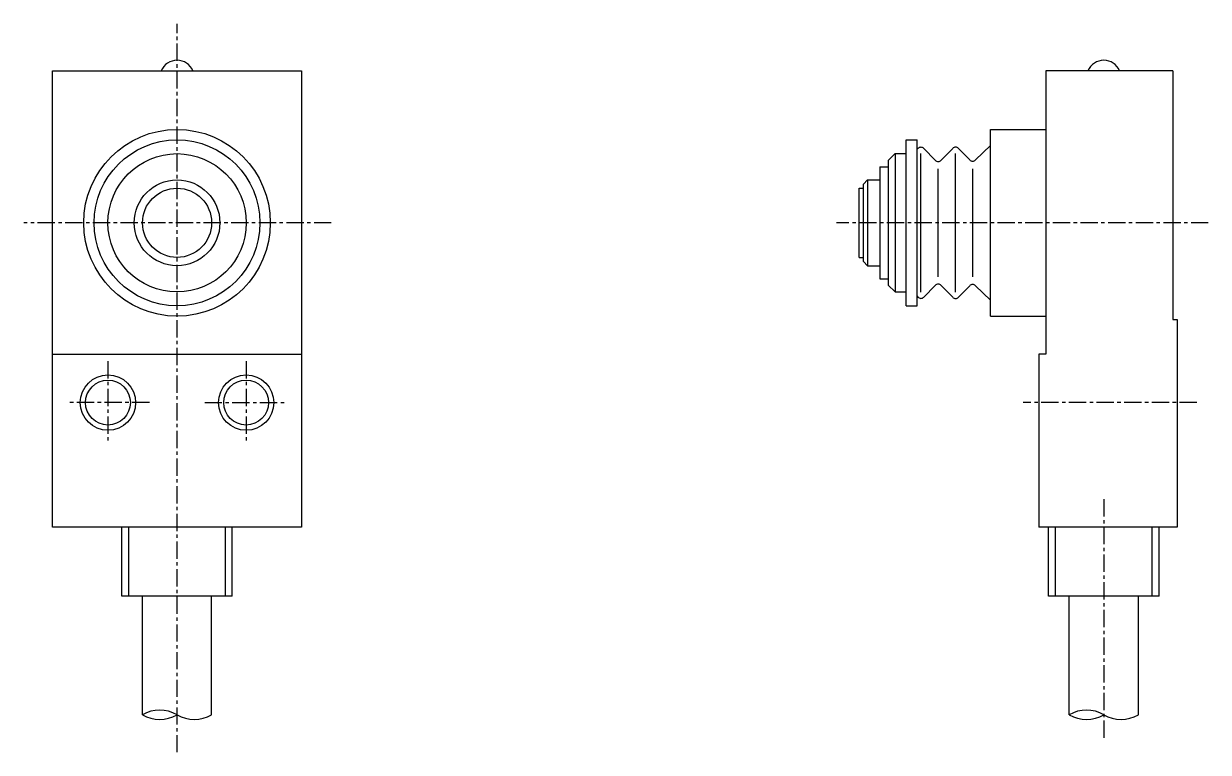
# Model space of a CAD drawing. Extents: x 5 to 106, y 5 to 145.
# Drawn here: x 20.4 to 106.1, y 92.1 to 144.8 of the extents above; entities outside this region: 2.
import ezdxf

# ---------------------------------------------------------------- set-up
doc = ezdxf.new("R2010")
doc.units = 0
doc.linetypes.add('CENTER', pattern=[2, 1.25, -0.25, 0.25, -0.25])
doc.layers.get('0').update_dxf_attribs({"color": 1, "linetype": 'CONTINUOUS'})
doc.layers.add('CENTER', color=2, linetype='CONTINUOUS')

msp = doc.modelspace()

# ---------------------------------------------------------------- linework, layer by layer
at = {"linetype": 'CONTINUOUS'}
for p, q in [((22.458793, 108.436938), (22.458793, 141.436938)), ((22.458793, 141.436938), (40.458793, 141.436938)), ((40.458793, 141.436938), (40.458793, 108.436938)), ((103.518511, 141.436931), (94.318511, 141.436931)), ((94.318511, 141.436931), (94.318511, 120.936931)), ((103.518511, 141.436931), (103.518511, 123.436931)), ((90.318618, 137.186935), (94.318511, 137.186935)), ((90.318618, 123.686935), (90.318618, 137.186935)), ((84.218511, 124.436931), (84.218511, 136.436931)), ((84.218511, 136.436931), (85.018511, 136.436931)), ((85.018511, 124.436931), (85.018511, 136.436931)), ((83.418511, 135.436931), (82.918511, 134.936931)), ((83.418511, 135.436931), (84.218511, 135.436931)), ((83.418511, 135.436931), (83.418511, 125.436931)), ((85.018511, 135.753068), (85.063484, 135.802164)), ((85.278537, 125.417182), (85.278537, 135.456679)), ((85.50012, 135.808317), (86.323139, 134.959184)), ((86.753976, 134.959184), (87.583159, 135.814677)), ((87.798578, 125.417182), (87.798578, 135.456679)), ((88.013996, 135.814677), (88.813041, 134.990279)), ((89.237783, 134.984168), (90.318618, 136.036931)), ((82.918511, 134.936931), (82.918511, 125.936931)), ((82.318511, 134.486931), (82.318511, 126.386931)), ((82.318511, 134.486931), (82.918511, 134.486931)), ((86.538557, 126.541027), (86.538557, 134.332835)), ((89.052346, 126.541027), (89.052346, 134.332835)), ((80.818511, 127.936931), (80.818511, 132.936931)), ((80.818511, 132.936931), (81.118511, 132.936931)), ((81.118511, 133.236931), (81.418511, 133.536931)), ((81.118511, 127.636931), (81.118511, 133.236931)), ((81.418511, 133.536931), (82.318511, 133.536931)), ((81.418511, 133.536931), (81.418511, 127.336931)), ((80.818511, 127.936931), (81.118511, 127.936931)), ((81.118511, 127.636931), (81.418511, 127.336931)), ((81.418511, 127.336931), (82.318511, 127.336931)), ((82.318511, 126.386931), (82.918511, 126.386931)), ((83.418511, 125.436931), (82.918511, 125.936931)), ((83.418511, 125.436931), (84.218511, 125.436931)), ((85.50012, 125.065544), (86.323139, 125.914677)), ((86.753976, 125.914677), (87.583159, 125.059184)), ((88.013996, 125.059184), (88.813041, 125.883583)), ((89.237783, 125.889694), (90.318618, 124.836931)), ((84.218511, 124.436931), (85.018511, 124.436931)), ((85.018511, 125.120794), (85.063484, 125.071697)), ((90.318618, 123.686927), (94.318511, 123.686927)), ((103.518511, 123.436931), (103.818511, 123.436931)), ((103.818511, 123.436931), (103.818511, 108.436931)), ((22.458793, 120.936938), (40.458793, 120.936938)), ((93.818511, 120.936931), (93.818511, 108.436931)), ((94.318511, 120.936931), (93.818511, 120.936931)), ((40.458793, 108.436938), (22.458793, 108.436938)), ((27.458793, 103.436938), (27.458793, 108.436938)), ((27.958793, 103.436938), (27.958793, 108.436938)), ((34.958793, 103.436938), (34.958793, 108.436938)), ((35.458793, 103.436938), (35.458793, 108.436938)), ((103.818511, 108.436931), (93.818511, 108.436931)), ((94.518511, 103.436938), (94.518511, 108.436931)), ((95.018511, 103.436938), (95.018511, 108.436931)), ((102.018511, 103.436938), (102.018511, 108.436931)), ((102.518511, 103.436938), (102.518511, 108.436931)), ((35.458793, 103.436938), (27.458793, 103.436938)), ((28.958793, 94.860194), (28.958793, 103.436938)), ((33.958793, 94.860194), (33.958793, 103.436938)), ((102.518511, 103.436931), (94.518511, 103.436931)), ((96.018511, 94.860187), (96.018511, 103.436931)), ((101.018511, 94.860187), (101.018511, 103.436931))]:
    msp.add_line(p, q, dxfattribs=at)
for centre, radius in [((31.458793, 130.436931), 6.75), ((31.458793, 130.436931), 6), ((31.458793, 130.436938), 5), ((31.458793, 130.436931), 3.1), ((31.458793, 130.436938), 2.5), ((26.458793, 117.436938), 2), ((36.458793, 117.436938), 2), ((26.458793, 117.436938), 1.621), ((36.458793, 117.436938), 1.621)]:
    msp.add_circle(centre, radius, dxfattribs=at)
for centre, radius, start, end in [((31.458793, 140.936931), 1.25, 23.578178, 156.421822), ((98.518511, 140.936923), 1.25, 23.578178, 156.421822), ((85.284701, 135.599524), 0.3, 44.105288, 137.509444), ((87.798578, 135.605883), 0.3, 44.105288, 135.894712), ((86.538557, 135.167978), 0.3, 224.105288, 315.894712), ((89.02846, 135.199072), 0.3, 224.105288, 314.246174), ((86.538557, 125.705883), 0.3, 44.105288, 135.894712), ((89.02846, 125.674789), 0.3, 45.753826, 135.894712), ((85.284701, 125.274338), 0.3, 222.490556, 315.894712), ((87.798578, 125.267978), 0.3, 224.105288, 315.894712), ((30.208793, 92.695131), 2.5, 60, 120), ((97.268511, 92.695123), 2.5, 60, 120), ((30.208793, 97.025258), 2.5, 240, 300), ((32.708793, 97.025258), 2.5, 240, 300), ((97.268511, 97.02525), 2.5, 240, 300), ((99.768511, 97.02525), 2.5, 240, 300)]:
    msp.add_arc(centre, radius, start, end, dxfattribs=at)
msp.add_point((80.818511, 130.436931))
at = {"layer": 'CENTER', "linetype": 'CENTER'}
for p, q in [((31.458793, 92.149629), (31.458793, 144.833659)), ((42.622551, 130.436931), (20.3628, 130.436931)), ((106.080434, 130.436931), (79.167402, 130.436931)), ((26.458793, 120.436938), (26.458793, 114.436938)), ((36.458793, 120.436938), (36.458793, 114.436938)), ((29.458793, 117.436938), (23.458793, 117.436938)), ((33.458793, 117.436938), (39.458793, 117.436938)), ((105.246894, 117.436931), (92.678181, 117.436931)), ((98.518511, 110.441206), (98.518511, 93.063542))]:
    msp.add_line(p, q, dxfattribs=at)

# ---------------------------------------------------------------- texts
for p in [(5, 12.5), (5, 5)]:
    msp.add_text('MSTTNA-A', height=2).set_placement(p)

doc.saveas('drawing.dxf')
